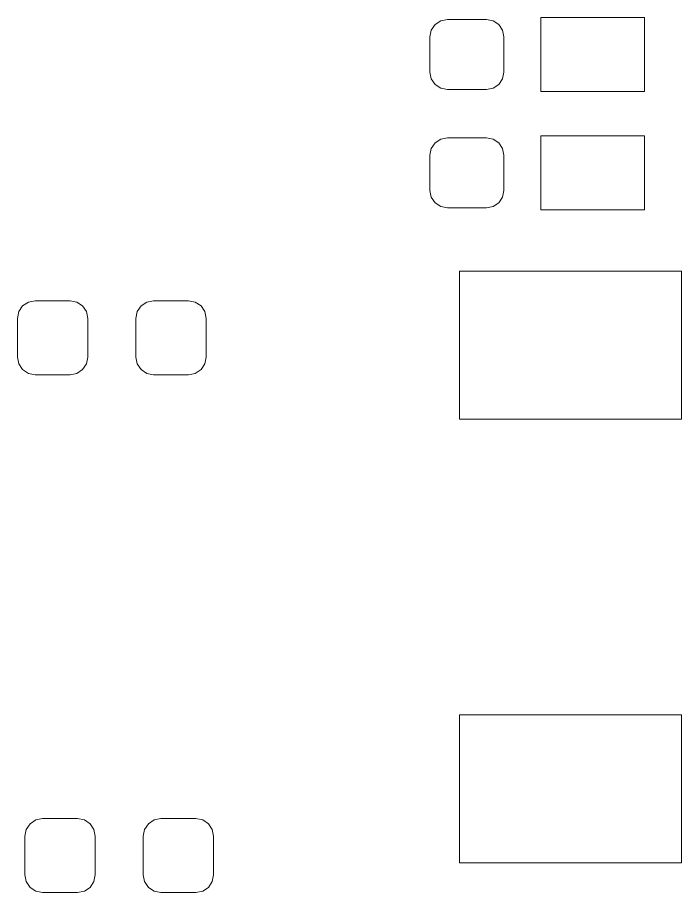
# Model space of a CAD drawing. Header units: millimetres. Extents: x -50 to 46, y -112 to 132.
# Drawn here: x 1.4 to 10.37, y 54.01 to 65.84 of the extents above; entities that cross this region are included whole.
import ezdxf

# ---------------------------------------------------------------- set-up
doc = ezdxf.new("R2010")
doc.units = ezdxf.units.MM
doc.header["$MEASUREMENT"] = 0
doc.layers.add('Layer 1', color=7, linetype='Continuous')

msp = doc.modelspace()

# ---------------------------------------------------------------- linework, layer by layer
at = {"layer": 'Layer 1', "lineweight": 9}
for points, knots in [([(7.21, 64.8685), (7.21, 64.8685), (7.1191, 64.8866), (7.1191, 64.8866), (7.1191, 64.8866), (7.1191, 64.8866), (7.0421, 64.9381), (7.0421, 64.9381), (7.0421, 64.9381), (7.0421, 64.9381), (6.9906, 65.0151), (6.9906, 65.0151), (6.9906, 65.0151), (6.9906, 65.0151), (6.9725, 65.106), (6.9725, 65.106), (6.9725, 65.106), (6.9725, 65.106), (6.9725, 65.581), (6.9725, 65.581), (6.9725, 65.581), (6.9725, 65.581), (6.9906, 65.6719), (6.9906, 65.6719), (6.9906, 65.6719), (6.9906, 65.6719), (7.0421, 65.7489), (7.0421, 65.7489), (7.0421, 65.7489), (7.0421, 65.7489), (7.1191, 65.8004), (7.1191, 65.8004), (7.1191, 65.8004), (7.1191, 65.8004), (7.21, 65.8185), (7.21, 65.8185), (7.21, 65.8185), (7.21, 65.8185), (7.735, 65.8185), (7.735, 65.8185), (7.735, 65.8185), (7.735, 65.8185), (7.8259, 65.8004), (7.8259, 65.8004), (7.8259, 65.8004), (7.8259, 65.8004), (7.9029, 65.7489), (7.9029, 65.7489), (7.9029, 65.7489), (7.9029, 65.7489), (7.9544, 65.6719), (7.9544, 65.6719), (7.9544, 65.6719), (7.9544, 65.6719), (7.9725, 65.581), (7.9725, 65.581), (7.9725, 65.581), (7.9725, 65.581), (7.9725, 65.106), (7.9725, 65.106), (7.9725, 65.106), (7.9725, 65.106), (7.9544, 65.0151), (7.9544, 65.0151), (7.9544, 65.0151), (7.9544, 65.0151), (7.9029, 64.9381), (7.9029, 64.9381), (7.9029, 64.9381), (7.9029, 64.9381), (7.8259, 64.8866), (7.8259, 64.8866), (7.8259, 64.8866), (7.8259, 64.8866), (7.735, 64.8685), (7.735, 64.8685), (7.735, 64.8685), (7.735, 64.8685), (7.21, 64.8685), (7.21, 64.8685)], [0, 0, 0, 0, 0.047619, 0.047619, 0.047619, 0.047619, 0.0952381, 0.0952381, 0.0952381, 0.0952381, 0.1428571, 0.1428571, 0.1428571, 0.1428571, 0.1904762, 0.1904762, 0.1904762, 0.1904762, 0.2380952, 0.2380952, 0.2380952, 0.2380952, 0.2857143, 0.2857143, 0.2857143, 0.2857143, 0.3333333, 0.3333333, 0.3333333, 0.3333333, 0.3809524, 0.3809524, 0.3809524, 0.3809524, 0.4285714, 0.4285714, 0.4285714, 0.4285714, 0.4761905, 0.4761905, 0.4761905, 0.4761905, 0.5238095, 0.5238095, 0.5238095, 0.5238095, 0.5714286, 0.5714286, 0.5714286, 0.5714286, 0.6190476, 0.6190476, 0.6190476, 0.6190476, 0.6666667, 0.6666667, 0.6666667, 0.6666667, 0.7142857, 0.7142857, 0.7142857, 0.7142857, 0.7619048, 0.7619048, 0.7619048, 0.7619048, 0.8095238, 0.8095238, 0.8095238, 0.8095238, 0.8571429, 0.8571429, 0.8571429, 0.8571429, 0.9047619, 0.9047619, 0.9047619, 0.9047619, 1, 1, 1, 1]), ([(9.8725, 65.8435), (9.8725, 65.8435), (9.8725, 64.8435), (9.8725, 64.8435), (9.8725, 64.8435), (9.8725, 64.8435), (8.4725, 64.8435), (8.4725, 64.8435), (8.4725, 64.8435), (8.4725, 64.8435), (8.4725, 65.8435), (8.4725, 65.8435), (8.4725, 65.8435), (8.4725, 65.8435), (9.8725, 65.8435), (9.8725, 65.8435)], [0, 0, 0, 0, 0.2, 0.2, 0.2, 0.2, 0.4, 0.4, 0.4, 0.4, 0.6, 0.6, 0.6, 0.6, 1, 1, 1, 1]), ([(9.8725, 64.2435), (9.8725, 64.2435), (9.8725, 63.2435), (9.8725, 63.2435), (9.8725, 63.2435), (9.8725, 63.2435), (8.4725, 63.2435), (8.4725, 63.2435), (8.4725, 63.2435), (8.4725, 63.2435), (8.4725, 64.2435), (8.4725, 64.2435), (8.4725, 64.2435), (8.4725, 64.2435), (9.8725, 64.2435), (9.8725, 64.2435)], [0, 0, 0, 0, 0.2, 0.2, 0.2, 0.2, 0.4, 0.4, 0.4, 0.4, 0.6, 0.6, 0.6, 0.6, 1, 1, 1, 1]), ([(7.21, 63.2685), (7.21, 63.2685), (7.1191, 63.2866), (7.1191, 63.2866), (7.1191, 63.2866), (7.1191, 63.2866), (7.0421, 63.3381), (7.0421, 63.3381), (7.0421, 63.3381), (7.0421, 63.3381), (6.9906, 63.4151), (6.9906, 63.4151), (6.9906, 63.4151), (6.9906, 63.4151), (6.9725, 63.506), (6.9725, 63.506), (6.9725, 63.506), (6.9725, 63.506), (6.9725, 63.981), (6.9725, 63.981), (6.9725, 63.981), (6.9725, 63.981), (6.9906, 64.0719), (6.9906, 64.0719), (6.9906, 64.0719), (6.9906, 64.0719), (7.0421, 64.1489), (7.0421, 64.1489), (7.0421, 64.1489), (7.0421, 64.1489), (7.1191, 64.2004), (7.1191, 64.2004), (7.1191, 64.2004), (7.1191, 64.2004), (7.21, 64.2185), (7.21, 64.2185), (7.21, 64.2185), (7.21, 64.2185), (7.735, 64.2185), (7.735, 64.2185), (7.735, 64.2185), (7.735, 64.2185), (7.8259, 64.2004), (7.8259, 64.2004), (7.8259, 64.2004), (7.8259, 64.2004), (7.9029, 64.1489), (7.9029, 64.1489), (7.9029, 64.1489), (7.9029, 64.1489), (7.9544, 64.0719), (7.9544, 64.0719), (7.9544, 64.0719), (7.9544, 64.0719), (7.9725, 63.981), (7.9725, 63.981), (7.9725, 63.981), (7.9725, 63.981), (7.9725, 63.506), (7.9725, 63.506), (7.9725, 63.506), (7.9725, 63.506), (7.9544, 63.4151), (7.9544, 63.4151), (7.9544, 63.4151), (7.9544, 63.4151), (7.9029, 63.3381), (7.9029, 63.3381), (7.9029, 63.3381), (7.9029, 63.3381), (7.8259, 63.2866), (7.8259, 63.2866), (7.8259, 63.2866), (7.8259, 63.2866), (7.735, 63.2685), (7.735, 63.2685), (7.735, 63.2685), (7.735, 63.2685), (7.21, 63.2685), (7.21, 63.2685)], [0, 0, 0, 0, 0.047619, 0.047619, 0.047619, 0.047619, 0.0952381, 0.0952381, 0.0952381, 0.0952381, 0.1428571, 0.1428571, 0.1428571, 0.1428571, 0.1904762, 0.1904762, 0.1904762, 0.1904762, 0.2380952, 0.2380952, 0.2380952, 0.2380952, 0.2857143, 0.2857143, 0.2857143, 0.2857143, 0.3333333, 0.3333333, 0.3333333, 0.3333333, 0.3809524, 0.3809524, 0.3809524, 0.3809524, 0.4285714, 0.4285714, 0.4285714, 0.4285714, 0.4761905, 0.4761905, 0.4761905, 0.4761905, 0.5238095, 0.5238095, 0.5238095, 0.5238095, 0.5714286, 0.5714286, 0.5714286, 0.5714286, 0.6190476, 0.6190476, 0.6190476, 0.6190476, 0.6666667, 0.6666667, 0.6666667, 0.6666667, 0.7142857, 0.7142857, 0.7142857, 0.7142857, 0.7619048, 0.7619048, 0.7619048, 0.7619048, 0.8095238, 0.8095238, 0.8095238, 0.8095238, 0.8571429, 0.8571429, 0.8571429, 0.8571429, 0.9047619, 0.9047619, 0.9047619, 0.9047619, 1, 1, 1, 1]), ([(7.3726, 62.4137), (7.3726, 62.4137), (10.3726, 62.4137), (10.3726, 62.4137), (10.3726, 62.4137), (10.3726, 62.4137), (10.3726, 60.4137), (10.3726, 60.4137), (10.3726, 60.4137), (10.3726, 60.4137), (7.3726, 60.4137), (7.3726, 60.4137), (7.3726, 60.4137), (7.3726, 60.4137), (7.3726, 62.4137), (7.3726, 62.4137)], [0, 0, 0, 0, 0.2, 0.2, 0.2, 0.2, 0.4, 0.4, 0.4, 0.4, 0.6, 0.6, 0.6, 0.6, 1, 1, 1, 1]), ([(2.3476, 61.2512), (2.3476, 61.2512), (2.3295, 61.1603), (2.3295, 61.1603), (2.3295, 61.1603), (2.3295, 61.1603), (2.278, 61.0833), (2.278, 61.0833), (2.278, 61.0833), (2.278, 61.0833), (2.201, 61.0318), (2.201, 61.0318), (2.201, 61.0318), (2.201, 61.0318), (2.1101, 61.0137), (2.1101, 61.0137), (2.1101, 61.0137), (2.1101, 61.0137), (1.6351, 61.0137), (1.6351, 61.0137), (1.6351, 61.0137), (1.6351, 61.0137), (1.5442, 61.0318), (1.5442, 61.0318), (1.5442, 61.0318), (1.5442, 61.0318), (1.4672, 61.0833), (1.4672, 61.0833), (1.4672, 61.0833), (1.4672, 61.0833), (1.4157, 61.1603), (1.4157, 61.1603), (1.4157, 61.1603), (1.4157, 61.1603), (1.3976, 61.2512), (1.3976, 61.2512), (1.3976, 61.2512), (1.3976, 61.2512), (1.3976, 61.7762), (1.3976, 61.7762), (1.3976, 61.7762), (1.3976, 61.7762), (1.4157, 61.8671), (1.4157, 61.8671), (1.4157, 61.8671), (1.4157, 61.8671), (1.4672, 61.9441), (1.4672, 61.9441), (1.4672, 61.9441), (1.4672, 61.9441), (1.5442, 61.9956), (1.5442, 61.9956), (1.5442, 61.9956), (1.5442, 61.9956), (1.6351, 62.0137), (1.6351, 62.0137), (1.6351, 62.0137), (1.6351, 62.0137), (2.1101, 62.0137), (2.1101, 62.0137), (2.1101, 62.0137), (2.1101, 62.0137), (2.201, 61.9956), (2.201, 61.9956), (2.201, 61.9956), (2.201, 61.9956), (2.278, 61.9441), (2.278, 61.9441), (2.278, 61.9441), (2.278, 61.9441), (2.3295, 61.8671), (2.3295, 61.8671), (2.3295, 61.8671), (2.3295, 61.8671), (2.3476, 61.7762), (2.3476, 61.7762), (2.3476, 61.7762), (2.3476, 61.7762), (2.3476, 61.2512), (2.3476, 61.2512)], [0, 0, 0, 0, 0.047619, 0.047619, 0.047619, 0.047619, 0.0952381, 0.0952381, 0.0952381, 0.0952381, 0.1428571, 0.1428571, 0.1428571, 0.1428571, 0.1904762, 0.1904762, 0.1904762, 0.1904762, 0.2380952, 0.2380952, 0.2380952, 0.2380952, 0.2857143, 0.2857143, 0.2857143, 0.2857143, 0.3333333, 0.3333333, 0.3333333, 0.3333333, 0.3809524, 0.3809524, 0.3809524, 0.3809524, 0.4285714, 0.4285714, 0.4285714, 0.4285714, 0.4761905, 0.4761905, 0.4761905, 0.4761905, 0.5238095, 0.5238095, 0.5238095, 0.5238095, 0.5714286, 0.5714286, 0.5714286, 0.5714286, 0.6190476, 0.6190476, 0.6190476, 0.6190476, 0.6666667, 0.6666667, 0.6666667, 0.6666667, 0.7142857, 0.7142857, 0.7142857, 0.7142857, 0.7619048, 0.7619048, 0.7619048, 0.7619048, 0.8095238, 0.8095238, 0.8095238, 0.8095238, 0.8571429, 0.8571429, 0.8571429, 0.8571429, 0.9047619, 0.9047619, 0.9047619, 0.9047619, 1, 1, 1, 1]), ([(3.9476, 61.2512), (3.9476, 61.2512), (3.9295, 61.1603), (3.9295, 61.1603), (3.9295, 61.1603), (3.9295, 61.1603), (3.878, 61.0833), (3.878, 61.0833), (3.878, 61.0833), (3.878, 61.0833), (3.801, 61.0318), (3.801, 61.0318), (3.801, 61.0318), (3.801, 61.0318), (3.7101, 61.0137), (3.7101, 61.0137), (3.7101, 61.0137), (3.7101, 61.0137), (3.2351, 61.0137), (3.2351, 61.0137), (3.2351, 61.0137), (3.2351, 61.0137), (3.1442, 61.0318), (3.1442, 61.0318), (3.1442, 61.0318), (3.1442, 61.0318), (3.0672, 61.0833), (3.0672, 61.0833), (3.0672, 61.0833), (3.0672, 61.0833), (3.0157, 61.1603), (3.0157, 61.1603), (3.0157, 61.1603), (3.0157, 61.1603), (2.9976, 61.2512), (2.9976, 61.2512), (2.9976, 61.2512), (2.9976, 61.2512), (2.9976, 61.7762), (2.9976, 61.7762), (2.9976, 61.7762), (2.9976, 61.7762), (3.0157, 61.8671), (3.0157, 61.8671), (3.0157, 61.8671), (3.0157, 61.8671), (3.0672, 61.9441), (3.0672, 61.9441), (3.0672, 61.9441), (3.0672, 61.9441), (3.1442, 61.9956), (3.1442, 61.9956), (3.1442, 61.9956), (3.1442, 61.9956), (3.2351, 62.0137), (3.2351, 62.0137), (3.2351, 62.0137), (3.2351, 62.0137), (3.7101, 62.0137), (3.7101, 62.0137), (3.7101, 62.0137), (3.7101, 62.0137), (3.801, 61.9956), (3.801, 61.9956), (3.801, 61.9956), (3.801, 61.9956), (3.878, 61.9441), (3.878, 61.9441), (3.878, 61.9441), (3.878, 61.9441), (3.9295, 61.8671), (3.9295, 61.8671), (3.9295, 61.8671), (3.9295, 61.8671), (3.9476, 61.7762), (3.9476, 61.7762), (3.9476, 61.7762), (3.9476, 61.7762), (3.9476, 61.2512), (3.9476, 61.2512)], [0, 0, 0, 0, 0.047619, 0.047619, 0.047619, 0.047619, 0.0952381, 0.0952381, 0.0952381, 0.0952381, 0.1428571, 0.1428571, 0.1428571, 0.1428571, 0.1904762, 0.1904762, 0.1904762, 0.1904762, 0.2380952, 0.2380952, 0.2380952, 0.2380952, 0.2857143, 0.2857143, 0.2857143, 0.2857143, 0.3333333, 0.3333333, 0.3333333, 0.3333333, 0.3809524, 0.3809524, 0.3809524, 0.3809524, 0.4285714, 0.4285714, 0.4285714, 0.4285714, 0.4761905, 0.4761905, 0.4761905, 0.4761905, 0.5238095, 0.5238095, 0.5238095, 0.5238095, 0.5714286, 0.5714286, 0.5714286, 0.5714286, 0.6190476, 0.6190476, 0.6190476, 0.6190476, 0.6666667, 0.6666667, 0.6666667, 0.6666667, 0.7142857, 0.7142857, 0.7142857, 0.7142857, 0.7619048, 0.7619048, 0.7619048, 0.7619048, 0.8095238, 0.8095238, 0.8095238, 0.8095238, 0.8571429, 0.8571429, 0.8571429, 0.8571429, 0.9047619, 0.9047619, 0.9047619, 0.9047619, 1, 1, 1, 1]), ([(7.3726, 56.4137), (7.3726, 56.4137), (10.3726, 56.4137), (10.3726, 56.4137), (10.3726, 56.4137), (10.3726, 56.4137), (10.3726, 54.4137), (10.3726, 54.4137), (10.3726, 54.4137), (10.3726, 54.4137), (7.3726, 54.4137), (7.3726, 54.4137), (7.3726, 54.4137), (7.3726, 54.4137), (7.3726, 56.4137), (7.3726, 56.4137)], [0, 0, 0, 0, 0.2, 0.2, 0.2, 0.2, 0.4, 0.4, 0.4, 0.4, 0.6, 0.6, 0.6, 0.6, 1, 1, 1, 1]), ([(2.4476, 54.2512), (2.4476, 54.2512), (2.4295, 54.1603), (2.4295, 54.1603), (2.4295, 54.1603), (2.4295, 54.1603), (2.378, 54.0833), (2.378, 54.0833), (2.378, 54.0833), (2.378, 54.0833), (2.301, 54.0318), (2.301, 54.0318), (2.301, 54.0318), (2.301, 54.0318), (2.2101, 54.0137), (2.2101, 54.0137), (2.2101, 54.0137), (2.2101, 54.0137), (1.7351, 54.0137), (1.7351, 54.0137), (1.7351, 54.0137), (1.7351, 54.0137), (1.6442, 54.0318), (1.6442, 54.0318), (1.6442, 54.0318), (1.6442, 54.0318), (1.5672, 54.0833), (1.5672, 54.0833), (1.5672, 54.0833), (1.5672, 54.0833), (1.5157, 54.1603), (1.5157, 54.1603), (1.5157, 54.1603), (1.5157, 54.1603), (1.4976, 54.2512), (1.4976, 54.2512), (1.4976, 54.2512), (1.4976, 54.2512), (1.4976, 54.7762), (1.4976, 54.7762), (1.4976, 54.7762), (1.4976, 54.7762), (1.5157, 54.8671), (1.5157, 54.8671), (1.5157, 54.8671), (1.5157, 54.8671), (1.5672, 54.9441), (1.5672, 54.9441), (1.5672, 54.9441), (1.5672, 54.9441), (1.6442, 54.9956), (1.6442, 54.9956), (1.6442, 54.9956), (1.6442, 54.9956), (1.7351, 55.0137), (1.7351, 55.0137), (1.7351, 55.0137), (1.7351, 55.0137), (2.2101, 55.0137), (2.2101, 55.0137), (2.2101, 55.0137), (2.2101, 55.0137), (2.301, 54.9956), (2.301, 54.9956), (2.301, 54.9956), (2.301, 54.9956), (2.378, 54.9441), (2.378, 54.9441), (2.378, 54.9441), (2.378, 54.9441), (2.4295, 54.8671), (2.4295, 54.8671), (2.4295, 54.8671), (2.4295, 54.8671), (2.4476, 54.7762), (2.4476, 54.7762), (2.4476, 54.7762), (2.4476, 54.7762), (2.4476, 54.2512), (2.4476, 54.2512)], [0, 0, 0, 0, 0.047619, 0.047619, 0.047619, 0.047619, 0.0952381, 0.0952381, 0.0952381, 0.0952381, 0.1428571, 0.1428571, 0.1428571, 0.1428571, 0.1904762, 0.1904762, 0.1904762, 0.1904762, 0.2380952, 0.2380952, 0.2380952, 0.2380952, 0.2857143, 0.2857143, 0.2857143, 0.2857143, 0.3333333, 0.3333333, 0.3333333, 0.3333333, 0.3809524, 0.3809524, 0.3809524, 0.3809524, 0.4285714, 0.4285714, 0.4285714, 0.4285714, 0.4761905, 0.4761905, 0.4761905, 0.4761905, 0.5238095, 0.5238095, 0.5238095, 0.5238095, 0.5714286, 0.5714286, 0.5714286, 0.5714286, 0.6190476, 0.6190476, 0.6190476, 0.6190476, 0.6666667, 0.6666667, 0.6666667, 0.6666667, 0.7142857, 0.7142857, 0.7142857, 0.7142857, 0.7619048, 0.7619048, 0.7619048, 0.7619048, 0.8095238, 0.8095238, 0.8095238, 0.8095238, 0.8571429, 0.8571429, 0.8571429, 0.8571429, 0.9047619, 0.9047619, 0.9047619, 0.9047619, 1, 1, 1, 1]), ([(4.0476, 54.2512), (4.0476, 54.2512), (4.0295, 54.1603), (4.0295, 54.1603), (4.0295, 54.1603), (4.0295, 54.1603), (3.978, 54.0833), (3.978, 54.0833), (3.978, 54.0833), (3.978, 54.0833), (3.901, 54.0318), (3.901, 54.0318), (3.901, 54.0318), (3.901, 54.0318), (3.8101, 54.0137), (3.8101, 54.0137), (3.8101, 54.0137), (3.8101, 54.0137), (3.3351, 54.0137), (3.3351, 54.0137), (3.3351, 54.0137), (3.3351, 54.0137), (3.2442, 54.0318), (3.2442, 54.0318), (3.2442, 54.0318), (3.2442, 54.0318), (3.1672, 54.0833), (3.1672, 54.0833), (3.1672, 54.0833), (3.1672, 54.0833), (3.1157, 54.1603), (3.1157, 54.1603), (3.1157, 54.1603), (3.1157, 54.1603), (3.0976, 54.2512), (3.0976, 54.2512), (3.0976, 54.2512), (3.0976, 54.2512), (3.0976, 54.7762), (3.0976, 54.7762), (3.0976, 54.7762), (3.0976, 54.7762), (3.1157, 54.8671), (3.1157, 54.8671), (3.1157, 54.8671), (3.1157, 54.8671), (3.1672, 54.9441), (3.1672, 54.9441), (3.1672, 54.9441), (3.1672, 54.9441), (3.2442, 54.9956), (3.2442, 54.9956), (3.2442, 54.9956), (3.2442, 54.9956), (3.3351, 55.0137), (3.3351, 55.0137), (3.3351, 55.0137), (3.3351, 55.0137), (3.8101, 55.0137), (3.8101, 55.0137), (3.8101, 55.0137), (3.8101, 55.0137), (3.901, 54.9956), (3.901, 54.9956), (3.901, 54.9956), (3.901, 54.9956), (3.978, 54.9441), (3.978, 54.9441), (3.978, 54.9441), (3.978, 54.9441), (4.0295, 54.8671), (4.0295, 54.8671), (4.0295, 54.8671), (4.0295, 54.8671), (4.0476, 54.7762), (4.0476, 54.7762), (4.0476, 54.7762), (4.0476, 54.7762), (4.0476, 54.2512), (4.0476, 54.2512)], [0, 0, 0, 0, 0.047619, 0.047619, 0.047619, 0.047619, 0.0952381, 0.0952381, 0.0952381, 0.0952381, 0.1428571, 0.1428571, 0.1428571, 0.1428571, 0.1904762, 0.1904762, 0.1904762, 0.1904762, 0.2380952, 0.2380952, 0.2380952, 0.2380952, 0.2857143, 0.2857143, 0.2857143, 0.2857143, 0.3333333, 0.3333333, 0.3333333, 0.3333333, 0.3809524, 0.3809524, 0.3809524, 0.3809524, 0.4285714, 0.4285714, 0.4285714, 0.4285714, 0.4761905, 0.4761905, 0.4761905, 0.4761905, 0.5238095, 0.5238095, 0.5238095, 0.5238095, 0.5714286, 0.5714286, 0.5714286, 0.5714286, 0.6190476, 0.6190476, 0.6190476, 0.6190476, 0.6666667, 0.6666667, 0.6666667, 0.6666667, 0.7142857, 0.7142857, 0.7142857, 0.7142857, 0.7619048, 0.7619048, 0.7619048, 0.7619048, 0.8095238, 0.8095238, 0.8095238, 0.8095238, 0.8571429, 0.8571429, 0.8571429, 0.8571429, 0.9047619, 0.9047619, 0.9047619, 0.9047619, 1, 1, 1, 1])]:
    msp.add_open_spline(points, degree=3, knots=knots, dxfattribs=at)

doc.saveas('drawing.dxf')
